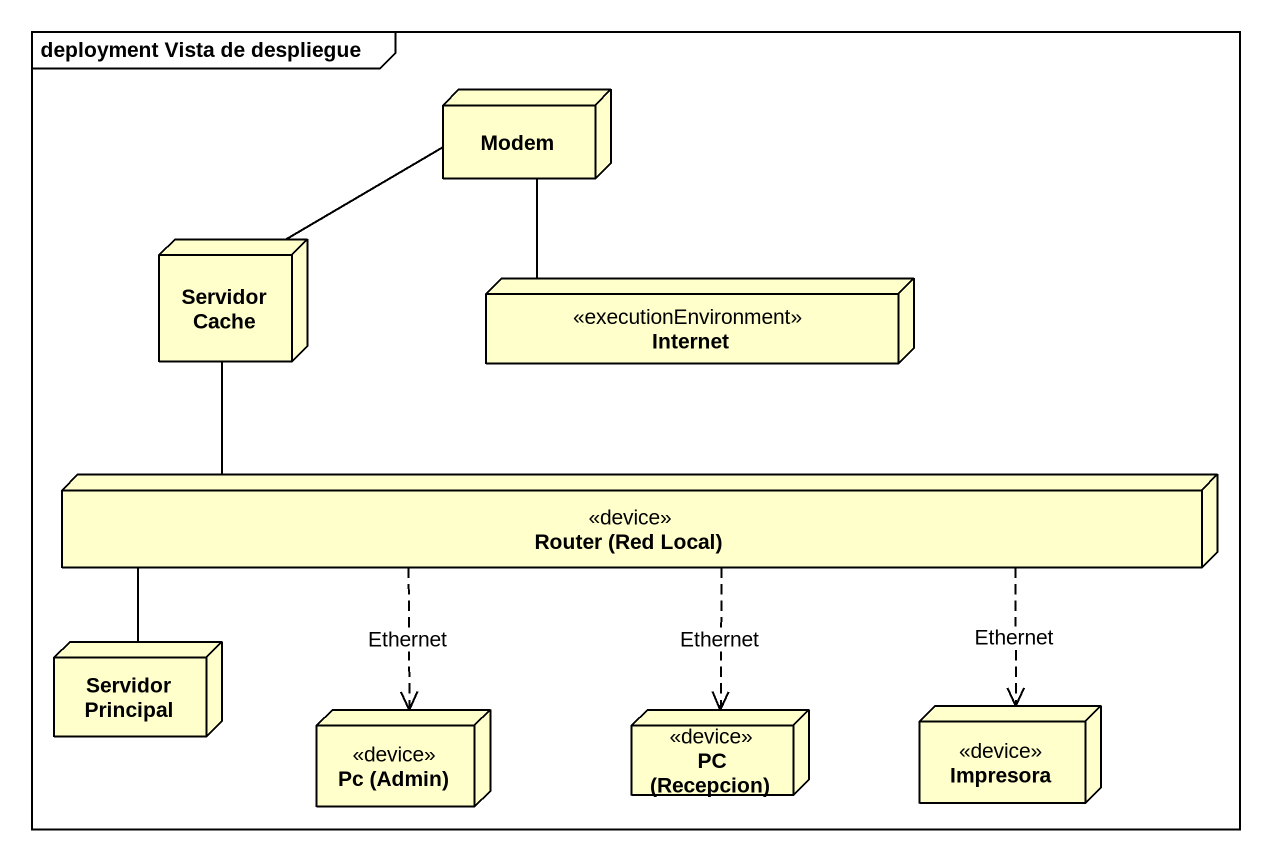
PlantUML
@startuml
mainframe deployment Vista de despliegue
node Modem
node "Servidor Cache" as Servidor_Cache
node Internet <<executionEnvironment>>
node "Router (Red Local)" as Router_Red_Local <<device>>
node "Servidor Principal" as Servidor_Principal
node "Pc (Admin)" as Pc_Admin <<device>>
node "PC (Recepcion)" as PC_Recepcion <<device>>
node Impresora <<device>>
Modem -- Internet
Servidor_Cache -right- Modem
Servidor_Cache -right- Router_Red_Local
Router_Red_Local ..> Pc_Admin : Ethernet
Router_Red_Local ..> PC_Recepcion : Ethernet
Router_Red_Local ..> Impresora : Ethernet
Servidor_Principal -right- Router_Red_Local
@enduml
